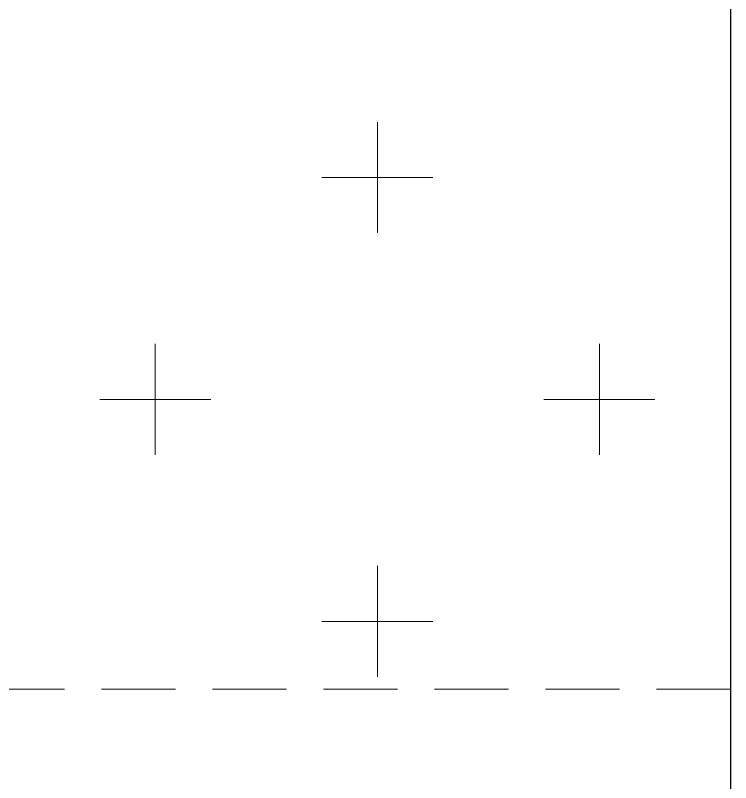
# Model space of a CAD drawing. Header units: millimetres. Extents: x 331487 to 517269, y 198509 to 399936.
# Drawn here: x 408892 to 410100, y 386696 to 387992 of the extents above; entities that cross this region are included whole.
import ezdxf

# ---------------------------------------------------------------- set-up
doc = ezdxf.new("R2010")
doc.units = ezdxf.units.MM
doc.header["$MEASUREMENT"] = 0
doc.linetypes.add('DASHED2', pattern=[0.375, 0.25, -0.125])
doc.layers.add('BEAM', color=1, linetype='Continuous', lineweight=5)
doc.layers.add('COLUMN', color=6, linetype='Continuous')

msp = doc.modelspace()

# ---------------------------------------------------------------- linework, layer by layer
at = {"layer": 'BEAM', "color": 253, "linetype": 'Continuous', "ltscale": 750}
for p, q in [((409503.6, 387624.5), (409503.6, 387812)), ((409409.8, 387718.2), (409597.3, 387718.2)), ((409128.6, 387249.5), (409128.6, 387437)), ((409878.6, 387249.5), (409878.6, 387437)), ((409034.8, 387343.2), (409222.3, 387343.2)), ((409784.8, 387343.2), (409972.3, 387343.2)), ((409503.6, 386874.5), (409503.6, 387062)), ((409409.8, 386968.2), (409597.3, 386968.2))]:
    msp.add_line(p, q, dxfattribs=at)
at = {"layer": 'BEAM', "linetype": 'DASHED2', "ltscale": 500}
msp.add_line((410100.1, 386854), (406650.1, 386854), dxfattribs=at)
at = {"layer": 'COLUMN'}
msp.add_line((410100.1, 389154), (410100.1, 386624), dxfattribs=at)

doc.saveas('drawing.dxf')
